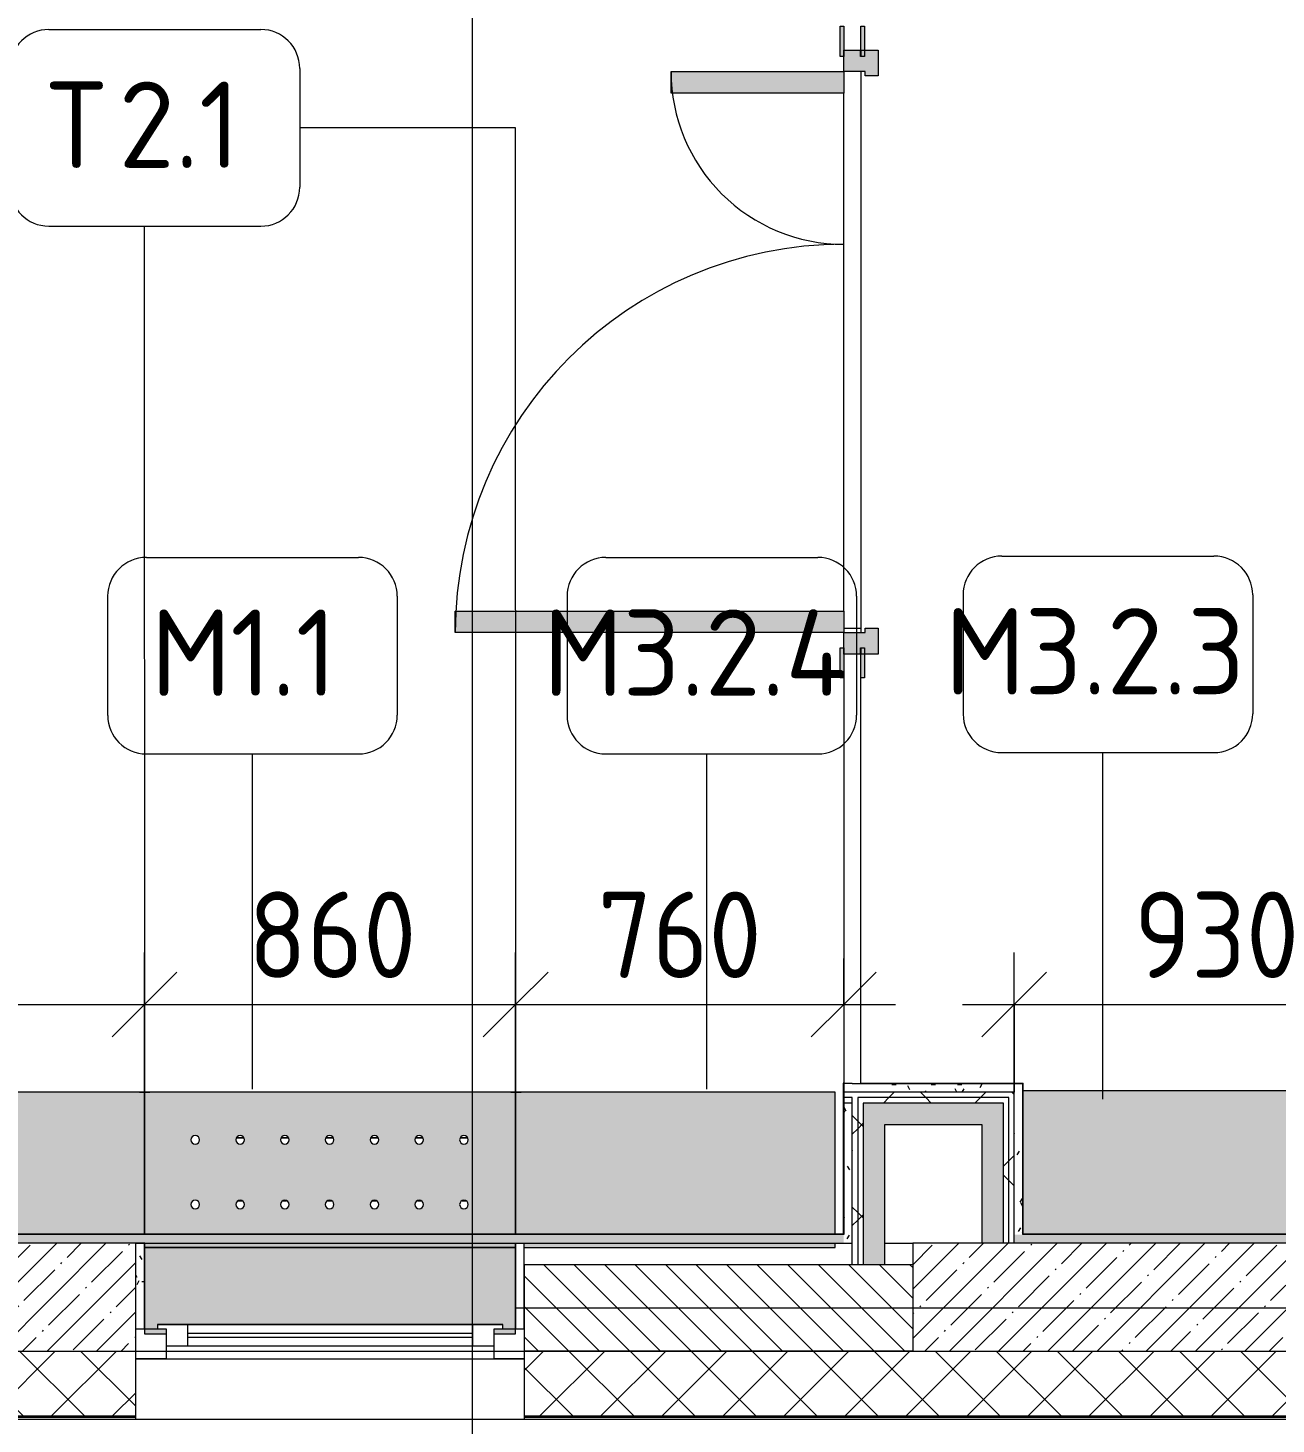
# Model space of a CAD drawing. Header units: millimetres. Extents: x -6228 to 200708, y -8553 to 29014.
# Drawn here: x 150624 to 153516, y -269 to 2966 of the extents above; entities that cross this region are included whole.
import ezdxf

# ---------------------------------------------------------------- set-up
doc = ezdxf.new("R2010")
doc.units = ezdxf.units.MM
doc.linetypes.add('Осевая', pattern=[15875, 3175, -2381.25, 7937.5, -2381.25])
for name, color, linetype, lineweight in [('A-ANNO-DIMS', 7, 'Continuous', 9), ('A-ANNO-DIMS-100', 7, 'Continuous', 9), ('A-GLAZ-2', 7, 'Continuous', 9), ('A-WALL-3', 7, 'Continuous', 9), ('A-WALL-4', 7, 'Continuous', 13), ('I-WALL-6', 7, 'Continuous', 9), ('M-EQPM-2', 7, 'Continuous', 9), ('S-COLS-2', 7, 'Continuous', 9), ('Знаки', 7, 'Continuous', 9), ('Марки для знаков', 7, 'Continuous', 9), ('Оси', 7, 'Continuous', 9), ('Оси-2', 7, 'Осевая', 9)]:
    doc.layers.add(name, color=color, linetype=linetype, lineweight=lineweight)
for name, color, linetype, lineweight, true_color in [('A-DOOR-5', 7, 'Continuous', 9, 0xaaaaaa), ('A-DOOR-6', 7, 'Continuous', 9, 0xe2e2e2), ('A-DOOR-FRAM-4', 7, 'Continuous', 9, 0xe2e2e2), ('A-DOOR-FRAM-5', 7, 'Continuous', 9, 0xaaaaaa), ('A-FLOR-3', 7, 'Continuous', 9, 0xaaaaaa), ('I-WALL-5', 7, 'Continuous', 9, 0xe7e7e7), ('I-WALL-8', 9, 'Continuous', 9, 0x808080), ('Знаки-1', 7, 'Continuous', 9, 0xd7cfbf)]:
    doc.layers.add(name, color=color, linetype=linetype, lineweight=lineweight, true_color=true_color)
doc.styles.add('GOST Common_1', font='GOST_Common.ttf', dxfattribs={"height": 200})
doc.styles.add('ISOCPEUR_2', font='isocpeur.ttf', dxfattribs={"width": 0.9, "height": 200})
doc.dimstyles.new('ISO-2_0_0_9К_Средний_округл2_1', dxfattribs={"dimscale": 304.8, "dimtxt": 199.196235, "dimasz": 0.492126, "dimexe": 0.393701, "dimexo": 0, "dimgap": 0, "dimtad": 1, "dimdec": 0, "dimrnd": 10, "dimzin": 0, "dimdsep": 46, "dimtxsty": 'ISOCPEUR_2', "dimblk1": 'OBLIQUE', "dimblk2": 'OBLIQUE', "dimsah": 1, "dimcen": 0.09, "dimdle": 0.393701, "dimazin": 0, "dimtfac": 1, "dimtdec": 4, "dimtix": 1, "dimtmove": 0, "dimatfit": 3, "dimfxl": 1, "dimtvp": 1, "dimtolj": 1, "dimtzin": 0, "dimarcsym": 2})
pattern_1 = [(0, (50944.32, 0), (121.92, 30.48), [10.058, -81.382, 10.058, -81.382, -487.68]), (0, (50944.32, 0), (121.92, 30.48), [-182.88, 10.058, -172.822, 10.058, -81.382, -213.36]), (0, (50944.32, 0), (121.92, 30.48), [-457.2, 10.058, -50.902, 10.058, -142.342]), (120, (50990.04, 15.24), (-87.356454, 90.345817), [10.058, -81.382, 10.058, -81.382, -487.68]), (120, (50990.04, 15.24), (-87.356454, 90.345817), [-182.88, 10.058, -172.822, 10.058, -81.382, -213.36]), (120, (50990.04, 15.24), (-87.356454, 90.345817), [-457.2, 10.058, -50.902, 10.058, -142.342]), (240, (51005.28, 76.2), (-34.563546, -120.825817), [10.058, -81.382, 10.058, -81.382, -487.68]), (240, (51005.28, 76.2), (-34.563546, -120.825817), [-182.88, 10.058, -172.822, 10.058, -81.382, -213.36]), (240, (51005.28, 76.2), (-34.563546, -120.825817), [-457.2, 10.058, -50.902, 10.058, -142.342])]
pattern_2 = [(45, (50944.32, 0), (-106.06602, 106.06602), []), (135, (50944.32, 0), (-106.06602, -106.06602), [])]

# ---------------------------------------------------------------- blocks, each defined once
blk = doc.blocks.new('BSC_Колонна _Прямоугольная - 250х900-23282983-План зашивки приборов отопления в осях 2 этажа 23-33')
at = {"layer": 'S-COLS-2'}
h = blk.add_hatch(dxfattribs=at)
h.set_pattern_fill('FP_146', color=256, style=0, pattern_type=2)
h.set_pattern_definition([(45, (-99480, -25), (-57.024626, 57.024626), []), (45, (-99422.975, -25), (-57.024626, 57.024626), [100.806, -20.161, 3.353, -16.808])])
h.paths.add_polyline_path([(-275.4, -125), (450, -125), (450, 125), (-450, 125), (-450, -125)])
for p, q in [((450, 125), (-450, 125)), ((-450, 125), (-450, -125)), ((450, -125), (450, 125)), ((-450, -125), (450, -125))]:
    blk.add_line(p, q, dxfattribs=at)
blk = doc.blocks.new('BSC_Колонна _Прямоугольная - 250х900-V168-План зашивки приборов отопления в осях 2 этажа 23-33')
at = {"layer": 'S-COLS-2'}
h = blk.add_hatch(dxfattribs=at)
h.set_pattern_fill('FP_148', color=256, style=0, pattern_type=2)
h.set_pattern_definition([(45, (-102180, -25), (-57.024626, 57.024626), []), (45, (-102122.975, -25), (-57.024626, 57.024626), [100.806, -20.161, 3.353, -16.808])])
h.paths.add_polyline_path([(-370.3, -125), (450, -125), (450, 125), (-450, 125), (-450, -125)])
for p, q in [((450, 125), (-450, 125)), ((-450, 125), (-450, -125)), ((450, -125), (450, 125)), ((-450, -125), (450, -125))]:
    blk.add_line(p, q, dxfattribs=at)
blk = doc.blocks.new('120_Окно_СКБ_1Ст - 120_Окно_СКБ_1Ст 900х2500_h_ с форточкой-V163-План зашивки приборов отопления в осях 2 этажа 23-33')
at = {"layer": 'A-GLAZ-2'}
for p, q in [((-450, -127), (-450, -57)), ((-450, -57), (-380, -57)), ((450, -57), (-450, -57)), ((-380, -57), (-380, -127)), ((380, -127), (380, -57)), ((380, -57), (450, -57)), ((450, -57), (450, -127)), ((380, -87), (-380, -87)), ((-380, -87), (-380, -127)), ((-330, -137), (-330, -87)), ((330, -137), (330, -87)), ((380, -127), (380, -87)), ((-380, -127), (-450, -127)), ((-380, -127), (-400, -127)), ((-400, -127), (-400, -137)), ((-330, -107), (330, -107)), ((330, -117), (-330, -117)), ((450, -127), (380, -127)), ((400, -127), (380, -127)), ((400, -137), (400, -127)), ((-400, -137), (400, -137)), ((400, -137), (-400, -137))]:
    blk.add_line(p, q, dxfattribs=at)
blk = doc.blocks.new('radiator_prado_classic_z_tip_30_po exemplyaru - Classic Z Тип 30-300-V193-План зашивки приборов отопления в осях 2 этажа 23-33')
at = {"layer": 'M-EQPM-2'}
for p, q in [((86.7, 210), (104.1, 210)), ((104.1, 210), (86.7, 210)), ((190.5, 210), (207.8, 210)), ((207.8, 210), (190.5, 210)), ((294.2, 210), (311.6, 210)), ((311.6, 210), (294.2, 210)), ((398, 210), (415.3, 210)), ((415.3, 210), (398, 210)), ((501.7, 210), (519.1, 210)), ((519.1, 210), (501.7, 210)), ((605.5, 210), (622.8, 210)), ((622.8, 210), (605.5, 210)), ((99.6, 64), (91.2, 64)), ((91.2, 64), (99.6, 64)), ((203.3, 64), (195, 64)), ((195, 64), (203.3, 64)), ((307.1, 64), (298.7, 64)), ((298.7, 64), (307.1, 64)), ((410.8, 64), (402.5, 64)), ((402.5, 64), (410.8, 64)), ((514.6, 64), (506.2, 64)), ((506.2, 64), (514.6, 64)), ((618.3, 64), (610, 64)), ((610, 64), (618.3, 64))]:
    blk.add_line(p, q, dxfattribs=at)
blk = doc.blocks.new('Зашивка без перфорации М3_2_1 - М3_2_4-31137485-План зашивки приборов отопления в осях 2 этажа 23-33')
at = {"layer": 'Знаки-1'}
h = blk.add_hatch(color=256, dxfattribs=at)
h.paths.add_polyline_path([(290, 180), (-430, 180), (-430, 170), (290, 170)])
h.paths.add_polyline_path([(310.2, 180), (310, 180), (310.2, 170)])
h.paths.add_polyline_path([(287.2, 150), (-430, 150), (-430, -179.9), (310.2, -179.9), (310.2, 150)])
at = {"layer": 'Знаки'}
for p, q in [((290, 180), (-430, 180)), ((-430, 180), (-430, 170)), ((310.2, 170), (310.2, 180)), ((-430, 150), (-430, -179.9)), ((310.2, -179.9), (310.2, 150)), ((-430, -179.9), (310.2, -179.9))]:
    blk.add_line(p, q, dxfattribs=at)
blk = doc.blocks.new('Зашивка радиатора_ с перфорацией М1_1 - Зашивка радиатора_ с перфорацией М1_1-V203-План зашивки приборов отопления в осях 2 этажа 23-33')
at = {"layer": 'Знаки-1'}
blk.add_hatch(color=256, dxfattribs=at).paths.add_polyline_path([(400, 380), (380, 380), (380, 368), (400, 368), (400, 358), (-400, 358), (-400, 368), (-380, 368), (-380, 380), (-430, 380), (-430, 180), (430, 180), (430, 380)])
h = blk.add_hatch(color=256, dxfattribs=at)
h.paths.add_polyline_path([(361.3, 180), (-430, 180), (-430, 170), (430, 170), (430, 180)])
h.paths.add_polyline_path([(396.8, 150), (-430, 150), (-430, -179.9), (430.2, -179.9), (430.2, 150), (397.7, 150)])
h.paths.add_polyline_path([(-206.5, 90.4), (-201.5, 89), (-197.8, 85.4), (-196.5, 80.4), (-197.8, 75.4), (-201.5, 71.7), (-206.5, 70.4), (-211.5, 71.7), (-215.2, 75.4), (-216.5, 80.4), (-215.2, 85.4), (-211.5, 89), (-209.1, 90)])
h.paths.add_polyline_path([(104.7, 90.4), (109.7, 89), (113.4, 85.4), (114.7, 80.4), (113.4, 75.4), (109.7, 71.7), (104.7, 70.4), (99.7, 71.7), (96.1, 75.4), (94.7, 80.4), (96.1, 85.4), (99.7, 89), (102.2, 90)])
h.paths.add_polyline_path([(208.5, 90.4), (213.5, 89), (217.2, 85.4), (218.5, 80.4), (217.2, 75.4), (213.5, 71.7), (208.5, 70.4), (203.5, 71.7), (199.8, 75.4), (198.5, 80.4), (199.8, 85.4), (203.5, 89), (205.9, 90)])
h.paths.add_polyline_path([(-102.8, 90.4), (-97.8, 89), (-94.1, 85.4), (-92.8, 80.4), (-94.1, 75.4), (-97.8, 71.7), (-102.8, 70.4), (-107.8, 71.7), (-111.4, 75.4), (-112.8, 80.4), (-111.4, 85.4), (-107.8, 89), (-105.3, 90)])
h.paths.add_polyline_path([(1, 90.4), (6, 89), (9.7, 85.4), (11, 80.4), (9.7, 75.4), (6, 71.7), (1, 70.4), (-4, 71.7), (-7.7, 75.4), (-9, 80.4), (-7.7, 85.4), (-4, 89), (-1.6, 90)])
h.paths.add_polyline_path([(-310.3, 90.4), (-305.3, 89), (-301.6, 85.4), (-300.3, 80.4), (-301.6, 75.4), (-305.3, 71.7), (-310.3, 70.4), (-315.3, 71.7), (-318.9, 75.4), (-320.3, 80.4), (-318.9, 85.4), (-315.3, 89), (-312.8, 90)])
h.paths.add_polyline_path([(312.2, 90.4), (317.2, 89), (320.9, 85.4), (322.2, 80.4), (320.9, 75.4), (317.2, 71.7), (312.2, 70.4), (307.2, 71.7), (303.6, 75.4), (302.2, 80.4), (303.6, 85.4), (307.2, 89), (309.7, 90)])
h.paths.add_polyline_path([(-310.3, -59.6), (-305.3, -61), (-301.6, -64.6), (-300.3, -69.6), (-301.6, -74.6), (-305.3, -78.3), (-310.3, -79.6), (-315.3, -78.3), (-318.9, -74.6), (-320.3, -69.6), (-318.9, -64.6), (-315.3, -61), (-312.8, -60)])
h.paths.add_polyline_path([(-206.5, -59.6), (-201.5, -61), (-197.8, -64.6), (-196.5, -69.6), (-197.8, -74.6), (-201.5, -78.3), (-206.5, -79.6), (-211.5, -78.3), (-215.2, -74.6), (-216.5, -69.6), (-215.2, -64.6), (-211.5, -61), (-209.1, -60)])
h.paths.add_polyline_path([(312.2, -59.6), (317.2, -61), (320.9, -64.6), (322.2, -69.6), (320.6, -75.1), (317.2, -78.3), (312.2, -79.6), (307.2, -78.3), (303.6, -74.6), (302.2, -69.6), (303.6, -64.6), (307.2, -61), (309.7, -60)])
h.paths.add_polyline_path([(1, -59.6), (6, -61), (9.7, -64.6), (11, -69.6), (9.7, -74.6), (6, -78.3), (1, -79.6), (-4, -78.3), (-7.7, -74.6), (-9, -69.6), (-7.7, -64.6), (-4, -61), (-1.6, -60)])
h.paths.add_polyline_path([(-102.8, -59.6), (-97.8, -61), (-94.1, -64.6), (-92.8, -69.6), (-94.1, -74.6), (-97.8, -78.3), (-102.8, -79.6), (-107.8, -78.3), (-111.4, -74.6), (-112.8, -69.6), (-111.4, -64.6), (-107.8, -61), (-105.3, -60)])
h.paths.add_polyline_path([(104.7, -59.6), (109.7, -61), (113.4, -64.6), (114.7, -69.6), (113.4, -74.6), (109.7, -78.3), (104.7, -79.6), (99.7, -78.3), (96.1, -74.6), (94.7, -69.6), (96.1, -64.6), (99.7, -61), (102.2, -60)])
h.paths.add_polyline_path([(208.5, -59.6), (213.5, -61), (217.2, -64.6), (218.5, -69.6), (217.2, -74.6), (213.5, -78.3), (208.5, -79.6), (203.5, -78.3), (199.8, -74.6), (198.5, -69.6), (199.8, -64.6), (203.5, -61), (205.9, -60)])
at = {"layer": 'Знаки'}
for p, q in [((-380, 380), (-430, 380)), ((-430, 380), (-430, 368)), ((430, 380), (380, 380)), ((430, 368), (430, 380)), ((-430, 180), (430, 180)), ((430, 180), (-430, 180)), ((-430, 150), (-430, -179.9)), ((430.2, -179.9), (430.2, 150)), ((-430, -179.9), (430.2, -179.9))]:
    blk.add_line(p, q, dxfattribs=at)
for centre, start, end in [((-310.3, 80.4), 180, 0), ((-310.3, 80.4), 0, 180), ((-206.5, 80.4), 0, 180), ((-206.5, 80.4), 180, 360), ((-102.8, 80.4), 0, 180), ((-102.8, 80.4), 180, 0), ((1, 80.4), 0, 180), ((1, 80.4), 180, 0), ((104.7, 80.4), 0, 180), ((104.7, 80.4), 180, 360), ((208.5, 80.4), 0, 180), ((208.5, 80.4), 180, 0), ((312.2, 80.4), 0, 180), ((312.2, 80.4), 180, 0), ((-310.3, -69.6), 0, 180), ((-206.5, -69.6), 0, 180), ((-102.8, -69.6), 0, 180), ((1, -69.6), 0, 180), ((104.7, -69.6), 0, 180), ((208.5, -69.6), 0, 180), ((312.2, -69.6), 0, 180), ((-310.3, -69.6), 180, 0), ((-206.5, -69.6), 180, 0), ((-102.8, -69.6), 180, 0), ((1, -69.6), 180, 0), ((104.7, -69.6), 180, 0), ((208.5, -69.6), 180, 0), ((312.2, -69.6), 180, 0)]:
    blk.add_arc(centre, 10, start, end, dxfattribs=at)
blk = doc.blocks.new('Зашивка без перфорации М3_2_1 - М3_2_3-31137425-План зашивки приборов отопления в осях 2 этажа 23-33')
at = {"layer": 'Знаки-1'}
h = blk.add_hatch(color=256, dxfattribs=at)
h.paths.add_polyline_path([(-159.4, 180), (-409.4, 180), (-409.4, 173.1), (-159.4, 173.1)])
h.paths.add_polyline_path([(-159.4, 153.1), (-430, 153.1), (-430, -179.9), (485.6, -179.9), (485.6, 153.1), (335.3, 153.1)])
at = {"layer": 'Знаки'}
for p, q in [((-430, 180), (-430, 173.1)), ((-159.4, 180), (-409.4, 180)), ((-430, 153.1), (-430, -179.9)), ((-430, -179.9), (485.6, -179.9))]:
    blk.add_line(p, q, dxfattribs=at)
blk = doc.blocks.new('Зашивка без перфорации М3_2_1 - М3_2_3-V213-План зашивки приборов отопления в осях 2 этажа 23-33')
at = {"layer": 'Знаки-1'}
blk.add_hatch(color=256, dxfattribs=at).paths.add_polyline_path([(478.2, 150), (-430, 150), (-430, -179.9), (510.2, -179.9), (510.2, 145), (490, 145), (490, 150)])
at = {"layer": 'Знаки'}
for p, q in [((-430, 150), (-430, -179.9)), ((510.2, -179.9), (510.2, 145)), ((-430, -179.9), (510.2, -179.9))]:
    blk.add_line(p, q, dxfattribs=at)
blk = doc.blocks.new('Зашивка_ опоясывающая панель - Зашивка_ опоясывающая панель Т2_1-V225-План зашивки приборов отопления в осях 2 этажа 23-33')
at = {"layer": 'Знаки-1'}
blk.add_hatch(color=256, dxfattribs=at).paths.add_polyline_path([(-406, 179.9), (-406, 180), (-418.8, 179.9)])
at = {"layer": 'Знаки'}
blk.add_line((-430, 180), (-406, 180), dxfattribs=at)
blk = doc.blocks.new('Зашивка_ опоясывающая панель - Зашивка_ опоясывающая панель Т2_1-V226-План зашивки приборов отопления в осях 2 этажа 23-33')
at = {"layer": 'Знаки-1'}
blk.add_hatch(color=256, dxfattribs=at).paths.add_polyline_path([(-406, 179.9), (-406, 180), (-418.6, 179.9)])
at = {"layer": 'Знаки'}
blk.add_line((-430, 180), (-406, 180), dxfattribs=at)
blk = doc.blocks.new('110_Дверь_СКБ_2Ст - Д-5_п__в составе перегородки _не входит в спец__-32680317-План зашивки приборов отопления в осях 2 этажа 23-33')
at = {"layer": 'A-DOOR-6'}
h = blk.add_hatch(color=256, dxfattribs=at)
h.paths.add_polyline_path([(712.5, -20), (712.5, 60), (652.5, 60), (652.5, 30), (662.5, 30), (662.5, -20)])
h.paths.add_polyline_path([(-627.5, 60), (-687.5, 60), (-687.5, -20), (-637.5, -20), (-637.5, 30), (-627.5, 30)])
for points in [[(712.5, 19), (712.5, 20), (697.5, 19)], [(-587.5, -20), (-637.5, -20), (-637.5, -420), (-587.5, -420)], [(662.5, -920), (662.5, -20), (612.5, -20), (612.5, -920)]]:
    blk.add_hatch(color=256, dxfattribs=at).paths.add_polyline_path(points)
at = {"layer": 'A-DOOR-FRAM-4'}
for points in [[(-672.5, 28), (-742.5, 28), (-742.5, 20), (-672.5, 20)], [(767.5, 28), (697.5, 28), (697.5, 20), (767.5, 20)], [(-672.5, -20), (-742.5, -20), (-742.5, -28), (-672.5, -28)], [(767.5, -20), (697.5, -20), (697.5, -28), (767.5, -28)]]:
    blk.add_hatch(color=256, dxfattribs=at).paths.add_polyline_path(points)
at = {"layer": 'A-DOOR-5'}
for p, q in [((-637.5, -20), (-587.5, -20)), ((-637.5, -420), (-637.5, -20)), ((-587.5, -20), (-587.5, -420)), ((612.5, -20), (662.5, -20)), ((612.5, -920), (612.5, -20)), ((662.5, -20), (662.5, -920)), ((-587.5, -420), (-637.5, -420)), ((662.5, -920), (612.5, -920))]:
    blk.add_line(p, q, dxfattribs=at)
for centre, radius, start, end in [((-637.5, -20), 400, 270, 0), ((662.5, -20), 900, 180, 270)]:
    blk.add_arc(centre, radius, start, end, dxfattribs=at)
at = {"layer": 'A-DOOR-FRAM-5'}
for p, q in [((-687.5, 60), (-627.5, 60)), ((-687.5, -20), (-687.5, 60)), ((-627.5, 60), (-627.5, 30)), ((652.5, 60), (712.5, 60)), ((652.5, 30), (652.5, 60)), ((712.5, 60), (712.5, -20)), ((-742.5, 28), (-672.5, 28)), ((-742.5, 20), (-742.5, 28)), ((-672.5, 20), (-742.5, 20)), ((-687.5, 20), (-672.5, 20)), ((-687.5, 19), (-687.5, 20)), ((-672.5, 19), (-687.5, 19)), ((-672.5, 28), (-672.5, 20)), ((-672.5, 20), (-672.5, 19)), ((-637.5, 30), (-637.5, -20)), ((-627.5, 30), (-637.5, 30)), ((662.5, 30), (652.5, 30)), ((662.5, -20), (662.5, 30)), ((697.5, 20), (697.5, 28)), ((697.5, 28), (767.5, 28)), ((697.5, 19), (697.5, 20)), ((697.5, 20), (712.5, 20)), ((767.5, 20), (697.5, 20)), ((712.5, 19), (697.5, 19)), ((712.5, 20), (712.5, 19)), ((767.5, 28), (767.5, 20)), ((-742.5, -20), (-672.5, -20)), ((-742.5, -28), (-742.5, -20)), ((-672.5, -28), (-742.5, -28)), ((-637.5, -20), (-687.5, -20)), ((-672.5, -20), (-672.5, -28)), ((712.5, -20), (662.5, -20)), ((697.5, -28), (697.5, -20)), ((697.5, -20), (767.5, -20)), ((767.5, -28), (697.5, -28)), ((767.5, -20), (767.5, -28))]:
    blk.add_line(p, q, dxfattribs=at)
blk = doc.blocks.new('Марка_Знаки - В прямоуг_Наименование краткое-30718135-План зашивки приборов отопления в осях 2 этажа 23-33')
at = {"layer": 'Марки для знаков'}
for p, q in [((-2.455, 2.278), (2.455, 2.278)), ((-3.355, 1.378), (-3.355, -1.384)), ((3.355, 1.378), (3.355, -1.378)), ((-2.461, -2.278), (2.455, -2.278))]:
    blk.add_line(p, q, dxfattribs=at)
for centre, radius, start, end in [((-2.455, 1.378), 0.9, 90, 180), ((2.455, 1.378), 0.9, 0, 90), ((-2.461, -1.384), 0.893, 180, 270), ((2.455, -1.378), 0.9, 270, 0)]:
    blk.add_arc(centre, radius, start, end, dxfattribs=at)
blk = doc.blocks.new('DIMBLOCK35-План зашивки приборов отопления в осях 2 этажа 23-33')
at = {"layer": 'A-ANNO-DIMS-100'}
for p, q in [((149939, 500), (149939, 823.5)), ((150894.3, 499.9), (150894.3, 823.5)), ((149939, 703.5), (150894.3, 703.5)), ((149939, 703.5), (149939, 500)), ((150894.3, 703.5), (150894.3, 499.9))]:
    blk.add_line(p, q, dxfattribs=at)
at = {"layer": 'A-ANNO-DIMS-100', "lineweight": 20}
for p, q in [((149939, 703.5), (150014, 778.5)), ((150894.3, 703.5), (150969.3, 778.5)), ((149939, 703.5), (149864, 628.5)), ((150894.3, 703.5), (150819.3, 628.5))]:
    blk.add_line(p, q, dxfattribs=at)
at = {"layer": 'A-ANNO-DIMS-100', "color": 0, "insert": (150227.1, 964.8), "char_height": 200, "width": 455.087, "attachment_point": 1, "line_spacing_factor": 1.149209, "style": 'ISOCPEUR_2'}
blk.add_mtext('960', dxfattribs=at)
blk = doc.blocks.new('_Oblique')
at = {"color": 0, "linetype": 'ByBlock', "lineweight": -2}
blk.add_line((-0.5, -0.5), (0.5, 0.5), dxfattribs=at)
blk = doc.blocks.new('DIMBLOCK36-План зашивки приборов отопления в осях 2 этажа 23-33')
at = {"layer": 'A-ANNO-DIMS-100'}
for p, q in [((150894.3, 499.9), (150894.3, 823.5)), ((151754.3, 499.9), (151754.3, 823.5)), ((150894.3, 703.5), (151754.3, 703.5)), ((150894.3, 703.5), (150894.3, 499.9)), ((151754.3, 703.5), (151754.3, 499.9))]:
    blk.add_line(p, q, dxfattribs=at)
at = {"layer": 'A-ANNO-DIMS-100', "lineweight": 20}
for p, q in [((150894.3, 703.5), (150969.3, 778.5)), ((151754.3, 703.5), (151829.3, 778.5)), ((150894.3, 703.5), (150819.3, 628.5)), ((151754.3, 703.5), (151679.3, 628.5))]:
    blk.add_line(p, q, dxfattribs=at)
at = {"layer": 'A-ANNO-DIMS-100', "color": 0, "insert": (151134.7, 964.8), "char_height": 200, "width": 455.087, "attachment_point": 1, "line_spacing_factor": 1.149209, "style": 'ISOCPEUR_2'}
blk.add_mtext('860', dxfattribs=at)
blk = doc.blocks.new('DIMBLOCK37-План зашивки приборов отопления в осях 2 этажа 23-33')
at = {"layer": 'A-ANNO-DIMS-100'}
for p, q in [((151754.3, 499.9), (151754.3, 823.5)), ((152514.3, 809.6), (152514.3, 583.5)), ((152514.3, 703.5), (152514.3, 809.6)), ((151754.3, 703.5), (152634.3, 703.5)), ((151754.3, 703.5), (151754.3, 499.9))]:
    blk.add_line(p, q, dxfattribs=at)
at = {"layer": 'A-ANNO-DIMS-100', "lineweight": 20}
for p, q in [((151754.3, 703.5), (151829.3, 778.5)), ((152514.3, 703.5), (152589.3, 778.5)), ((151754.3, 703.5), (151679.3, 628.5)), ((152514.3, 703.5), (152439.3, 628.5))]:
    blk.add_line(p, q, dxfattribs=at)
at = {"layer": 'A-ANNO-DIMS-100', "color": 0, "insert": (151944.7, 964.8), "char_height": 200, "width": 455.087, "attachment_point": 1, "line_spacing_factor": 1.149209, "style": 'ISOCPEUR_2'}
blk.add_mtext('760', dxfattribs=at)
blk = doc.blocks.new('DIMBLOCK38-План зашивки приборов отопления в осях 2 этажа 23-33')
at = {"layer": 'A-ANNO-DIMS-100'}
for p, q in [((152909.3, 500), (152909.3, 823.5)), ((153843.8, 503.1), (153843.8, 823.5)), ((152789.3, 703.5), (153843.8, 703.5)), ((152909.3, 703.5), (152909.3, 500)), ((153843.8, 703.5), (153843.8, 503.1))]:
    blk.add_line(p, q, dxfattribs=at)
at = {"layer": 'A-ANNO-DIMS-100', "lineweight": 20}
for p, q in [((152909.3, 703.5), (152984.3, 778.5)), ((153843.8, 703.5), (153918.8, 778.5)), ((152909.3, 703.5), (152834.3, 628.5)), ((153843.8, 703.5), (153768.8, 628.5))]:
    blk.add_line(p, q, dxfattribs=at)
at = {"layer": 'A-ANNO-DIMS-100', "color": 0, "insert": (153187, 964.8), "char_height": 200, "width": 455.087, "attachment_point": 1, "line_spacing_factor": 1.149209, "style": 'ISOCPEUR_2'}
blk.add_mtext('930', dxfattribs=at)

msp = doc.modelspace()

# ---------------------------------------------------------------- hatches: boundary and pattern name
at = {"layer": 'A-WALL-3'}
h = msp.add_hatch(dxfattribs=at)
h.set_pattern_fill('FP_143', color=256, style=0, pattern_type=2)
h.set_pattern_definition([(135, (50944.32, 0), (-35.35534, -35.35534), [])])
h.paths.add_polyline_path([(173595.1, -100), (173774.3, -100), (173774.3, 100), (172974.3, 100), (172974.3, -100), (173269.5, -100)])
h.paths.add_polyline_path([(170274.3, -100), (170274.3, 100), (169774.3, 100), (169774.3, -100), (170013.1, -100)])
h.paths.add_polyline_path([(165779.7, -100), (166574.3, -100), (166574.3, 100), (165524.3, 100), (165524.3, -100)])
h.paths.add_polyline_path([(164374.3, -100), (164624.3, -100), (164624.3, 100), (164374.3, 100)])
h.paths.add_polyline_path([(159874.3, -100), (161174.3, -100), (161174.3, 100), (159874.3, 100)])
h.paths.add_polyline_path([(155774.3, -100), (155774.3, 100), (154724.3, 100), (154724.3, -100), (155684.8, -100)])
h.paths.add_polyline_path([(153731, -100), (153824.3, -100), (153824.3, 100), (153574.3, 100), (153574.3, -100)])
h.paths.add_polyline_path([(152674.3, -100), (152674.3, 100), (151774.3, 100), (151774.3, -100), (152428.4, -100)])
h.paths.add_polyline_path([(148846.4, -100), (149974.3, -100), (149974.3, 100), (146624.3, 100), (146624.3, -100), (148520.7, -100)])
h.paths.add_polyline_path([(145724.3, -100), (145724.3, 100), (145474.3, 100), (145474.3, -100), (145589.9, -100)])
h.paths.add_polyline_path([(143636.1, -100), (143674.3, -100), (143674.3, 100), (142874.3, 100), (142874.3, -100), (143310.4, -100)])
h = msp.add_hatch(dxfattribs=at)
h.set_pattern_fill('FP_141', color=256, style=0, pattern_type=2)
h.set_pattern_definition([(45, (50944.32, 0), (-70.71068, 70.71068), []), (135, (50944.32, 0), (-70.71068, -70.71068), [])])
h.paths.add_polyline_path([(176024.3, -250), (176024.3, -100), (174674.3, -100), (174674.3, -250)])
h.paths.add_polyline_path([(173774.3, -250), (173774.3, -100), (172974.3, -100), (172974.3, -250)])
h.paths.add_polyline_path([(171174.3, -250), (172074.3, -250), (172074.3, -100), (171174.3, -100), (171174.3, -126.2)])
h.paths.add_polyline_path([(170274.3, -250), (170274.3, -100), (168874.3, -100), (168874.3, -250)])
h.paths.add_polyline_path([(166574.3, -250), (166574.3, -100), (165524.3, -100), (165524.3, -250)])
h.paths.add_polyline_path([(164624.3, -250), (164624.3, -100), (163474.3, -100), (163474.3, -250)])
h.paths.add_polyline_path([(161174.3, -250), (161174.3, -100), (159874.3, -100), (159874.3, -250)])
h.paths.add_polyline_path([(158974.3, -250), (158974.3, -100), (158074.3, -100), (158074.3, -250)])
h.paths.add_polyline_path([(155774.3, -250), (155774.3, -100), (154724.3, -100), (154724.3, -250)])
h.paths.add_polyline_path([(153824.3, -250), (153824.3, -100), (151774.3, -100), (151774.3, -250)])
h.paths.add_polyline_path([(150874.3, -250), (150874.3, -100), (146624.3, -100), (146624.3, -250)])
h.paths.add_polyline_path([(145724.3, -250), (145724.3, -100), (144574.3, -100), (144574.3, -250)])
h.paths.add_polyline_path([(142874.3, -250), (143674.3, -250), (143674.3, -100), (142874.3, -100), (142874.3, -126.2)])
h.paths.add_polyline_path([(141974.3, -250), (141974.3, -100), (140154.3, -100), (140154.3, -250), (140705.3, -250)])
at = {"layer": 'I-WALL-5'}
for points in [[(152884.3, 425), (152884.3, 475), (152559.3, 475), (152559.3, 425), (152834.3, 425)], [(152559.3, 100), (152609.3, 100), (152609.3, 425), (152559.3, 425), (152559.3, 134.7)], [(152884.3, 150), (152884.3, 425), (152834.3, 425), (152834.3, 150)]]:
    msp.add_hatch(color=256, dxfattribs=at).paths.add_polyline_path(points)
at = {"layer": 'I-WALL-6'}
h = msp.add_hatch(dxfattribs=at)
h.set_pattern_fill('FP_161', color=256, style=0, pattern_type=2)
h.set_pattern_definition(pattern_2)
h.paths.add_polyline_path([(152909.3, 487.5), (152909.3, 500), (152514.3, 500), (152514.3, 487.5), (152896.8, 487.5)])
h = msp.add_hatch(dxfattribs=at)
h.set_pattern_fill('FP_161', color=256, style=0, pattern_type=2)
h.set_pattern_definition(pattern_2)
h.paths.add_polyline_path([(152896.8, 475), (152896.8, 487.5), (152546.8, 487.5), (152546.8, 475), (152884.3, 475)])
h.paths.add_polyline_path([(152514.3, 475), (152534.3, 475), (152534.3, 487.5), (152514.3, 487.5)])
h = msp.add_hatch(dxfattribs=at)
h.set_pattern_fill('FP_161', color=256, style=0, pattern_type=2)
h.set_pattern_definition(pattern_2)
h.paths.add_polyline_path([(152546.8, 100), (152546.8, 487.5), (152534.3, 487.5), (152534.3, 100)])
h = msp.add_hatch(dxfattribs=at)
h.set_pattern_fill('FP_161', color=256, style=0, pattern_type=2)
h.set_pattern_definition(pattern_2)
h.paths.add_polyline_path([(152909.3, 150), (152909.3, 487.5), (152896.8, 487.5), (152896.8, 150), (152907.4, 150)])
h = msp.add_hatch(dxfattribs=at)
h.set_pattern_fill('FP_161', color=256, style=0, pattern_type=2)
h.set_pattern_definition(pattern_2)
h.paths.add_polyline_path([(152559.3, 100), (152559.3, 475), (152546.8, 475), (152546.8, 100)])
h = msp.add_hatch(dxfattribs=at)
h.set_pattern_fill('FP_161', color=256, style=0, pattern_type=2)
h.set_pattern_definition(pattern_2)
h.paths.add_polyline_path([(152894.9, 150), (152896.8, 150), (152896.8, 475), (152884.3, 475), (152884.3, 150)])
at = {"layer": 'I-WALL-8'}
h = msp.add_hatch(dxfattribs=at)
h.set_pattern_fill('FP_160', color=256, style=0, pattern_type=2)
h.set_pattern_definition(pattern_1)
h.paths.add_polyline_path([(152534.3, 150), (152534.3, 475), (152514.3, 475), (152514.3, 150)])
h.paths.add_polyline_path([(152514.3, 500), (152534.3, 500), (152534.3, 521), (152514.3, 520), (152514.3, 508)])
h = msp.add_hatch(dxfattribs=at)
h.set_pattern_fill('FP_160', color=256, style=0, pattern_type=2)
h.set_pattern_definition(pattern_1)
h.paths.add_polyline_path([(152909.3, 500), (152909.3, 520), (152534.3, 520), (152534.3, 500), (152754.1, 500)])
h = msp.add_hatch(dxfattribs=at)
h.set_pattern_fill('FP_160', color=256, style=0, pattern_type=2)
h.set_pattern_definition(pattern_1)
h.paths.add_polyline_path([(152909.3, 170), (152929.3, 170), (152929.3, 520), (152909.3, 520), (152909.3, 395.5)])
h = msp.add_hatch(dxfattribs=at)
h.set_pattern_fill('FP_160', color=256, style=0, pattern_type=2)
h.set_pattern_definition(pattern_1)
h.paths.add_polyline_path([(151777.1, 150), (152514.3, 150), (152514.3, 170), (147694.3, 170), (147694.3, 150), (151614.3, 150)])
h = msp.add_hatch(dxfattribs=at)
h.set_pattern_fill('FP_160', color=256, style=0, pattern_type=2)
h.set_pattern_definition(pattern_1)
h.paths.add_polyline_path([(156824.6, 150), (158054.3, 150), (158053.3, 170), (152909.3, 170), (152909.3, 150), (156661.8, 150)])
h = msp.add_hatch(dxfattribs=at)
h.set_pattern_fill('FP_160', color=256, style=0, pattern_type=2)
h.set_pattern_definition(pattern_1)
h.paths.add_polyline_path([(150874.3, -48), (150894.3, -48), (150894.3, 150), (150874.3, 150), (150874.3, 134.7)])
h = msp.add_hatch(dxfattribs=at)
h.set_pattern_fill('FP_160', color=256, style=0, pattern_type=2)
h.set_pattern_definition(pattern_1)
h.paths.add_polyline_path([(151774.3, -48), (151774.3, 150), (151754.3, 150), (151754.3, -48)])

# ---------------------------------------------------------------- linework, layer by layer
at = {"layer": 'A-FLOR-3'}
for p, q in [((152514.3, 1575), (152554.3, 1575)), ((152554.3, 1575), (152554.3, 1565)), ((152554.3, 521), (152930.3, 521))]:
    msp.add_line(p, q, dxfattribs=at)
at = {"layer": 'A-WALL-3'}
for p, q in [((152674.3, 100), (151774.3, 100)), ((151774.3, 100), (151774.3, -258)), ((150874.3, -258), (150874.3, -100)), ((150874.3, -100), (151774.3, -100)), ((143674.3, -258), (158074.3, -258))]:
    msp.add_line(p, q, dxfattribs=at)
at = {"layer": 'A-WALL-4'}
for p, q in [((152514.3, 521), (152534.3, 521)), ((152514.3, 520), (152514.3, 508)), ((152534.3, 520), (152534.3, 521)), ((152554.3, 520), (152554.3, 521)), ((152534.3, 500), (152514.3, 500)), ((152534.3, 487.5), (152514.3, 487.5)), ((152534.3, 361.4), (152534.3, 487.5)), ((152546.8, 487.5), (152546.8, 100)), ((152896.8, 487.5), (152546.8, 487.5)), ((152896.8, 150), (152896.8, 487.5)), ((152534.3, 475), (152514.3, 475)), ((152559.3, 475), (152559.3, 100)), ((152884.3, 475), (152559.3, 475)), ((152884.3, 150), (152884.3, 475)), ((151774.3, -100), (152674.3, -100)), ((152674.3, -100), (151774.3, -100)), ((146624.3, -250), (150874.3, -250)), ((146624.3, -253), (150874.3, -253)), ((151774.3, -250), (153824.3, -250)), ((151774.3, -253), (153824.3, -253))]:
    msp.add_line(p, q, dxfattribs=at)
at = {"layer": 'I-WALL-6'}
for p, q in [((152554.3, 2865), (152554.3, 1575)), ((152514.3, 1615), (152514.3, 2815)), ((152514.3, 1460), (152514.3, 520)), ((152554.3, 521), (152554.3, 1460)), ((152513.3, 521), (152513.3, 171)), ((152514.3, 521), (152513.3, 521)), ((152534.3, 520), (152929.3, 520)), ((152929.3, 170), (152929.3, 520)), ((152930.3, 171), (152930.3, 521)), ((152514.3, 508), (152514.3, 170)), ((152909.3, 500), (152534.3, 500)), ((152909.3, 150), (152909.3, 500)), ((152609.3, 100), (152609.3, 425)), ((152609.3, 425), (152834.3, 425)), ((152834.3, 425), (152834.3, 150)), ((152534.3, 100), (152534.3, 361.4)), ((152514.3, 170), (147694.3, 170)), ((152513.3, 171), (147695.3, 171)), ((158053.3, 170), (152929.3, 170)), ((158053.3, 171), (152930.3, 171)), ((150874.3, 150), (152534.3, 150)), ((150895.3, 150), (150874.3, 150)), ((150894.3, -48), (150894.3, 150)), ((150895.3, -48), (150895.3, 150)), ((151753.3, 150), (151753.3, -48)), ((151754.3, 150), (151754.3, -48)), ((151774.3, -48), (151774.3, 150)), ((152609.3, 150), (152674.3, 150)), ((150874.3, -48), (150895.3, -48)), ((151753.3, -48), (151774.3, -48))]:
    msp.add_line(p, q, dxfattribs=at)
at = {"layer": 'Марки для знаков'}
for p, q in [((151754.1, 2734.8), (151253.9, 2734.8)), ((151754.9, 500), (151754.1, 2734.8)), ((150894.3, 2507.1), (150918.5, 2507.1)), ((150895.1, 500), (150894.3, 2507.1)), ((151144.5, 507), (151144.5, 1283.8)), ((152197.4, 507), (152197.4, 1283.8)), ((153115, 483.8), (153115, 1286.9))]:
    msp.add_line(p, q, dxfattribs=at)
at = {"layer": 'Оси'}
msp.add_line((151654.3, -1906.3), (151654.3, 593.7), dxfattribs=at)
at = {"layer": 'Оси-2'}
for p, q in [((151654.3, 593.7), (151654.3, 19528.3)), ((135881, 0), (173704.3, 0))]:
    msp.add_line(p, q, dxfattribs=at)

# ---------------------------------------------------------------- block references
at = {"layer": 'A-DOOR-5', "rotation": 270}
msp.add_blockref('110_Дверь_СКБ_2Ст - Д-5_п__в составе перегородки _не входит в спец__-32680317-План зашивки приборов отопления в осях 2 этажа 23-33', (152534.3, 2227.5), dxfattribs=at)
at = {"layer": 'A-GLAZ-2', "rotation": 180}
msp.add_blockref('120_Окно_СКБ_1Ст - 120_Окно_СКБ_1Ст 900х2500_h_ с форточкой-V163-План зашивки приборов отопления в осях 2 этажа 23-33', (151324.3, -175), dxfattribs=at)
at = {"layer": 'M-EQPM-2'}
msp.add_blockref('radiator_prado_classic_z_tip_30_po exemplyaru - Classic Z Тип 30-300-V193-План зашивки приборов отопления в осях 2 этажа 23-33', (151020.4, 184.6), dxfattribs=at)
at = {"layer": 'S-COLS-2'}
for name, p in [('BSC_Колонна _Прямоугольная - 250х900-23282983-План зашивки приборов отопления в осях 2 этажа 23-33', (150424.3, 25)), ('BSC_Колонна _Прямоугольная - 250х900-V168-План зашивки приборов отопления в осях 2 этажа 23-33', (153124.3, 25))]:
    msp.add_blockref(name, p, dxfattribs=at)
at = {"layer": 'Знаки', "rotation": 180}
for name, p in [('Зашивка без перфорации М3_2_1 - М3_2_3-V213-План зашивки приборов отопления в осях 2 этажа 23-33', (150464.3, 320)), ('Зашивка радиатора_ с перфорацией М1_1 - Зашивка радиатора_ с перфорацией М1_1-V203-План зашивки приборов отопления в осях 2 этажа 23-33', (151324.3, 320)), ('Зашивка без перфорации М3_2_1 - М3_2_4-31137485-План зашивки приборов отопления в осях 2 этажа 23-33', (152064.3, 320)), ('Зашивка без перфорации М3_2_1 - М3_2_3-31137425-План зашивки приборов отопления в осях 2 этажа 23-33', (153415, 323.1))]:
    msp.add_blockref(name, p, dxfattribs=at)
at = {"layer": 'Знаки'}
for name, p in [('Зашивка_ опоясывающая панель - Зашивка_ опоясывающая панель Т2_1-V225-План зашивки приборов отопления в осях 2 этажа 23-33', (151313.1, 320)), ('Зашивка_ опоясывающая панель - Зашивка_ опоясывающая панель Т2_1-V226-План зашивки приборов отопления в осях 2 этажа 23-33', (152172.9, 320))]:
    msp.add_blockref(name, p, dxfattribs=at)
at = {"layer": 'Марки для знаков', "xscale": 99.99999999999993, "yscale": 99.99999999999993, "zscale": 99.99999999999993}
for p in [(150918.5, 2734.8), (151144.5, 1511.6), (152208.9, 1511.6), (153126.5, 1514.7)]:
    msp.add_blockref('Марка_Знаки - В прямоуг_Наименование краткое-30718135-План зашивки приборов отопления в осях 2 этажа 23-33', p, dxfattribs=at)

# ---------------------------------------------------------------- texts
at = {"layer": 'Марки для знаков', "char_height": 200, "attachment_point": 1, "style": 'GOST Common_1'}
for s, insert, width in [('\\fGOST Common|b0|i0|c204|p34|;Т', (150669, 2841.9), 200.422), ('2.1', (150834.3, 2841.9), 368.776), ('\\fGOST Common|b0|i0|c204|p34|;М', (150908, 1618.6), 224.472), ('1.1', (151093.2, 1618.6), 312.658), ('\\fGOST Common|b0|i0|c204|p34|;М', (151816.9, 1618.6), 224.472), ('3.2.4', (152002.1, 1618.6), 689.451), ('\\fGOST Common|b0|i0|c204|p34|;М', (152748, 1621.7), 224.472), ('3.2.3', (152933.3, 1621.7), 657.384)]:
    msp.add_mtext(s, dxfattribs=dict(at, insert=insert, width=width))

# ---------------------------------------------------------------- dimensions: what is measured, and where the dimension line sits
at = {"layer": 'A-ANNO-DIMS'}
for base, p1, p2, override, picture, middle in [((150894.3, 703.5), (149939, 500), (150894.3, 499.9), {"dimpost": '<>', "dimfxl": 955.275808}, 'DIMBLOCK35-План зашивки приборов отопления в осях 2 этажа 23-33', (150416.7, 803.5)), ((151754.3, 703.5), (150894.3, 499.9), (151754.3, 499.9), {"dimpost": '<>', "dimfxl": 860}, 'DIMBLOCK36-План зашивки приборов отопления в осях 2 этажа 23-33', (151324.3, 803.5)), ((152514.3, 703.5), (151754.3, 499.9), (152514.3, 809.6), {"dimpost": '<>', "dimfxl": 820.667905}, 'DIMBLOCK37-План зашивки приборов отопления в осях 2 этажа 23-33', (152134.3, 803.5)), ((153843.8288, 703.5399), (152909.3199, 500), (153843.8288, 503.0569), {"dimpost": '<>', "dimfxl": 934.513898}, 'DIMBLOCK38-План зашивки приборов отопления в осях 2 этажа 23-33', (153376.5744, 803.5399))]:
    dim = msp.add_linear_dim(base=base, p1=p1, p2=p2, dimstyle='ISO-2_0_0_9К_Средний_округл2_1', override=override, dxfattribs=at)
    dim.commit()
    dim.dimension.update_dxf_attribs({"geometry": picture, "text_midpoint": middle})

doc.saveas('drawing.dxf')
